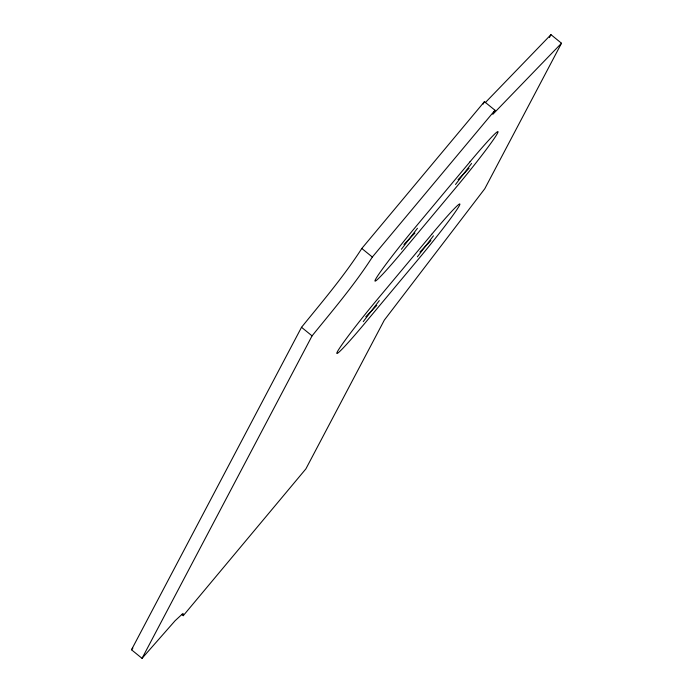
<?xml version="1.0" encoding="UTF-8"?>
<svg xmlns="http://www.w3.org/2000/svg" width="693" height="693" viewBox="0 0 693 693"><rect width="100%" height="100%" fill="white"/><g stroke="black" fill="none" stroke-linecap="round" stroke-linejoin="round"><path stroke-width="1.04" d="M181.627 614.37L183.247 615.687L183.039 613.392L175.13 620.694L142.039 658.35L131.497 649.774L301.524 327.295C322.323 301.602 343.91 276.334 361.798 248.466L484.433 101.663L494.975 110.239L492.818 114.336L561.503 43.226L550.961 34.65L485.265 102.668M142.039 658.35L312.067 335.871C332.865 310.178 354.452 284.918 372.34 257.042L494.975 110.239M483.142 104.123L484.433 101.663M549.445 37.526L550.961 34.65M561.503 43.226L484.779 188.747L384.312 320.131L305.882 468.884L183.247 615.687M401.386 249.281L417.463 228.266M455.518 184.485L471.586 163.47M363.253 321.613L379.322 300.597M417.377 256.817L433.454 235.802M131.497 649.774L132.883 648.154M458.056 179.669L469.048 168.286M403.932 244.464L414.916 233.082M419.923 252.001L430.907 240.618M365.791 316.796L376.784 305.414M361.798 248.466L372.34 257.042M301.524 327.295L312.067 335.871M469.906 161.919L415.783 226.724A54.426 2.763 -50.9 0 0 375.597 279.27A54.426 2.763 -50.9 0 0 403.066 250.831L457.198 186.036A54.426 2.763 -50.9 0 0 497.383 133.48A54.426 2.763 -50.9 0 0 469.906 161.919M431.774 234.251L377.642 299.047A54.426 2.763 -50.9 0 0 337.456 351.602A54.426 2.763 -50.9 0 0 364.934 323.163L419.057 258.368A54.426 2.763 -50.9 0 0 459.242 205.812A54.426 2.763 -50.9 0 0 431.774 234.251"/></g></svg>
